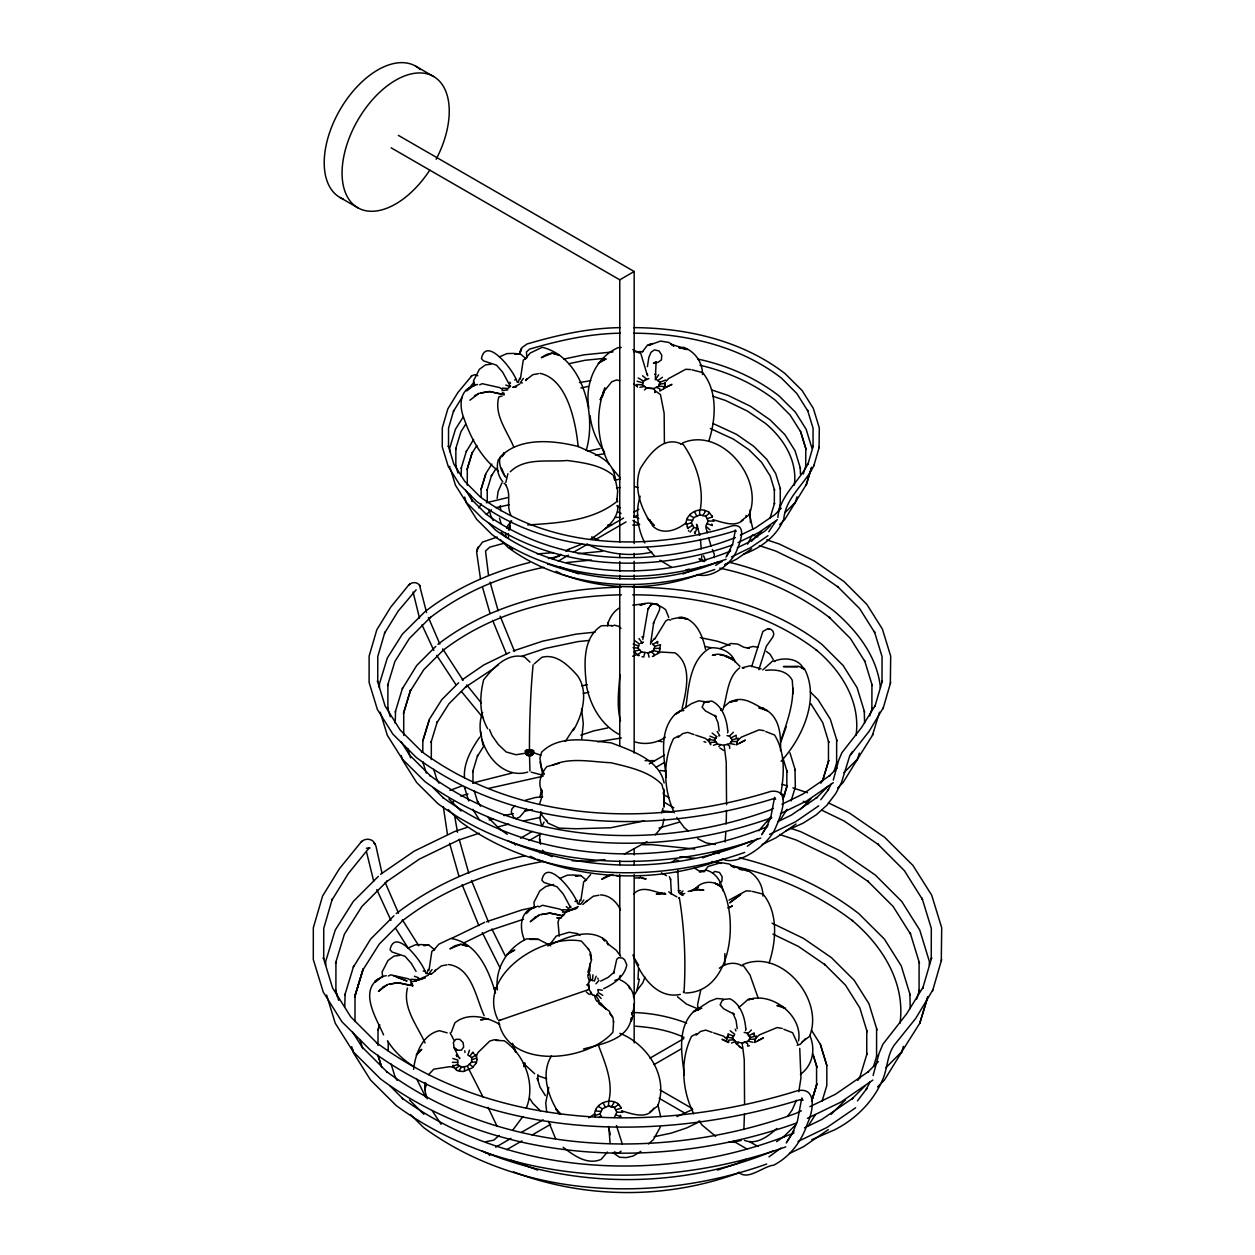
<?xml version="1.0" encoding="UTF-8"?>
<svg xmlns="http://www.w3.org/2000/svg" width="1255" height="1255" viewBox="0 0 1255 1255"><rect width="100%" height="100%" fill="white"/><g stroke="black" fill="none" stroke-linecap="round" stroke-linejoin="round"><path stroke-width="1.5" d="M338.693 1000.423L335.901 991.356L335.932 961.91L335.54 963.244L344.388 934.206L361.879 906.502L387.387 880.932L386.509 881.732L419.484 859.048L458.75 840.019L479.112 833.242M344.748 1006.745L345.156 993.991M354.992 1021.539L355.024 995.842L363.244 968.735L354.6 997.176L362.852 970.021L379.23 944.121L403.075 920.229L402.165 921.013C443.031 889.293 492.493 870.39 543.18 861.463M378.006 1045.462L378.022 1029.947L379.528 1025.021M388.234 1050.921L388.25 1041.634M395.2 723.1L395.545 711.052M403.702 735.43L403.734 712.589L410.558 690.077L403.388 713.687M422.81 752.31L422.825 740.905L429.414 719.225L441.823 699.6L458.593 682.798M431.312 759.573L431.328 741.344L430.998 742.442L437.352 721.578L437.022 722.645L448.961 703.773L466.327 686.36L465.574 687.034L491.411 669.95M461.134 476.053L461.385 467.629M464.46 777.802C463.44 762.883 471.488 749.015 479.692 737.171M467.284 485.261L467.299 468.743L472.241 452.475L467.048 469.543M472.962 783.136L472.978 770.805L472.633 771.919L477.731 755.196L477.402 756.263L483.693 746.317M481.104 496.776L481.104 489.199L485.638 474.312M487.238 502.204L487.254 489.528L487.018 490.313L491.599 475.237L491.364 476.006L496.164 468.429M663.895 806.228L663.989 790.619M750.38 522.598L750.145 509.718M780.234 505.122L780.265 488.415M783.638 797.066L786.822 786.665L786.838 770.805L787.167 771.903L782.571 756.938M794.29 485.261C797.725 460.852 783.528 438.45 765.44 423.374L747.509 411.122L725.453 400.455L712.997 396.298M794.995 769.268L795.325 787.089L791.089 800.972M800.455 474.139L800.219 467.629M800.408 430.983L805.757 448.38L805.726 466.044L805.977 465.26L803.326 473.966M812.911 1054.012L816.581 1065.981L816.566 1085.089L811.765 1100.855L816.958 1083.74L812.393 1098.768M819.06 447.753L819.311 427.892L813.318 408.377L802.071 390.493L785.018 373.566C742.223 340.607 686.924 327.916 633.697 327.618M811.452 1030.182L820.362 1044.348L826.825 1065.464L826.81 1085.591L822.025 1101.325M828.457 761.393L828.786 760.295L822.449 781.159L828.457 761.393L828.488 741.344L828.818 742.442L822.747 722.645L810.871 703.773M836.63 762.93L836.661 739.807M856.051 735.43C860.805 701.67 841.179 670.688 816.142 649.839L816.895 650.482C764.813 610.369 697.498 595.011 632.74 594.776M864.585 723.1L864.271 711.052M876.57 1056.49L876.602 1028.629M890.344 683.551L890.689 656.083L882.391 629.084L866.828 604.361L844.035 581.583L814.087 560.844L779.292 544.011L766.774 539.838M899.976 1023.374C905.718 982.681 882.061 945.36 851.894 920.244L852.804 921.013C817.036 893.387 774.664 874.955 730.614 865.417M910.267 1008.659L909.875 993.991M919.099 961.91L919.068 991.356L919.46 990.038L916.699 999.106M941.281 960.844L941.705 927.774L931.712 895.223L912.95 865.448L884.54 837.226L849.415 813.02L828.457 802.886M325.704 965.205L325.704 961.393L335.226 930.065L353.283 901.466L378.32 876.398M379.402 687.881L379.402 683.991L387.309 657.997L402.29 634.246L424.927 611.703C455.738 587.795 492.023 571.825 529.736 562.475M449.714 451.722L449.714 448.066L455.44 429.273L463.315 416.786M880.43 687.881C877.527 657.526 858.028 631.845 835.61 612.362L834.857 611.718C804.063 587.764 767.762 571.856 730.065 562.46M929.343 965.205L929.359 961.393L919.758 930.065L901.733 901.451L875.347 875.08L840.677 851.063L800.408 831.563L791.309 828.52M529.485 754.898L532.01 752.875L529.485 750.741L526.943 752.765L529.485 754.898L529.955 771.009M537.846 1074.625L537.83 1080.053L537.234 1078.076L539.995 1087.05L545.376 1095.615M664.115 807.106L663.926 794.29M726.488 810.416L726.19 824.049M726.551 804.643L726.237 762.02L724.527 748.153M744.56 1104.274L744.262 1059.738L742.568 1045.854M411.734 983.261L412.534 986.022L410.918 984.108L412.628 984.297M663.017 808.251L661.746 812.801M699.804 514.911L699.568 510.048C692.399 510.785 685.654 516.746 686.03 524.308L691.38 522.864L693.827 517.562M424.974 1082.5L424.786 1090.313L427.233 1098.8M744.435 1113.938L743.886 1129.484M631.391 1017.727C628.567 1039.611 601.067 1044.223 583.497 1048.976M590.132 963.275L589.866 970.994L587.858 975.386L589.834 974.006L590.556 979.81L588.313 983.245L589.066 989.411L592.376 994.682M508.338 533.469L508.557 538.207M498.768 1022.276C508.855 1069.982 587.167 1062.059 612.911 1032.19L613.601 1021.099M635.14 652.929L635.234 650.921L639.846 650.027M650.514 644.192L653.761 622.449L653.337 623.421L659.424 610.197L659.848 607.295L657.51 604.063L653.479 603.655L650.937 604.926L648.035 609.036L642.827 639.423M653.902 655.894L653.996 653.886L650.827 651.769M659.644 650.294L659.738 648.286L654.2 648.474M457.62 1064.632L452.506 1066.17L457.385 1070.703L463.017 1071.582L471.943 1068.099L475.896 1063.503L475.661 1062.028L471.504 1062.154L467.331 1066.185L461.526 1067.158L457.62 1064.632L457.84 1060.02L452.867 1058.498M464.711 1050.796L464.977 1052.474M471.551 1062.201L471.723 1057.541L475.112 1055.628C476.79 1052.396 477.669 1062.075 475.896 1063.503M725.861 831.767L725.061 841.98M614.715 478.092L614.762 477.088M590.446 956.122L590.619 952.827L588.03 948.607M527.727 772.107C497.435 781.238 471.723 739.289 482.657 712.432M525.798 751.274L527.32 752.043M525.798 753.769L527.32 753.502M527.963 749.549L528.575 751.039M527.963 755.588L528.575 754.569M531.022 749.611L530.379 751.07M531.022 755.651L530.379 754.6M533.187 751.431L531.634 752.137M533.187 753.926L531.634 753.596M509.561 529.798L509.969 525.939L509.687 529.155M602.62 396.486L602.871 392.831L611.75 381.771L616.644 379.951L619.75 380.72M617.899 505.373C618.59 521.5 601.945 531.226 590.43 539.446M701.78 555.62L701.545 558.852L700.729 560.012L699.396 559.605M631.532 1017.915L631.281 1021.178L632.771 1015.985L631.547 1012.55M464.397 1066.64L464.57 1071.299M663.973 818.95L662.405 826.323L655.377 834.81M619.923 674.657C618.793 689.983 616.503 705.749 620.456 720.841M685.826 707.569C688.666 686.689 689.952 659.299 710.424 647.8C720.872 647.219 731.634 651.831 735.352 662.264M714.111 557.612L714.393 554.585L712.385 549.47M529.469 749.768C529.343 722.143 530.708 688.54 533.124 664.789M505.796 482.485L507.914 473.731M497.168 498.392L498.047 491.584L501.937 482.893M607.969 622.417L607.577 625.837C608.612 618.778 613.256 611.734 619.343 607.938M716.652 736.669L714.409 740.434L717.452 744.027L723.978 745.313L730.175 743.462L732.418 739.697L738.411 738.254L736.246 744.795M713.766 1032.896L723.508 1036.144L727.147 1039.344L726.457 1037.054L732.465 1038.058L735.477 1041.744L742.019 1043.031L748.215 1041.289L750.443 1037.414L756.451 1035.971L754.286 1042.513M647.407 366.664L648.819 357.487L651 352.326L654.435 349.878L659.079 350.914L661.777 355.259L661.385 359.934L657.934 362.366L653.431 363.275L656.051 361.769M656.083 362.193L655.33 379.841M649.055 657.212L648.098 652.914L641.65 651.973L638.011 648.16L633.085 647.627M596.156 976.233L594.337 981.159M540.34 833.367L539.462 839.03L540.67 844.317M413.585 1069.338C415.358 1053.855 422.339 1034.544 439.36 1030.684L447.141 1032.834M526.943 752.765C518.864 748.639 540.168 749.094 532.01 752.875M530.865 752.624L533.61 752.686C533.155 757.032 525.72 756.843 525.453 752.514M780.767 793.929C784.25 774.319 785.52 752.545 774.555 735.022L765.785 731.587M798.808 1091.646L800.941 1078.076L799.749 1048.396M508.495 530.081L510.863 520.888M581.708 738.881L583.308 723.727L581.536 708.777M539.462 804.408L542.019 796.266L542.05 790.572L542.254 791.952C537.14 783.638 540.999 773.441 546.835 766.617L559.354 763.244M637.995 979.339L638.591 968.327M509.31 529.422L509.969 525.939M540.858 813.366L539.917 818.26L541.297 824.551M663.205 793.897L664.099 789.301M425.869 1084.791L424.786 1090.313L426.198 1083.347M540.042 796.627L541.501 789.348M727.524 732.857L728.025 731.038M745.564 1030.559L746.066 1028.755M631.767 1014.652C637.352 1001.851 634.214 985.693 620.19 979.951M509.373 529.532L510.079 526.174M639.328 979.088L636.771 991.089L633.414 996.486M525.908 380.61L526.739 378.963M434.512 971.778L435.344 970.131M640.16 496.211C635.234 511.695 637.509 528.606 644.819 542.96M548.764 1087.379L545.752 1102.91L546.647 1111.679M656.271 387.324L659.848 388.799L659.848 391.105L663.613 388.736L664.209 386.618L659 386.116L653.541 388.626L646.702 388.109L642.497 384.861L643.391 380.908L645.352 380.045M722.849 710.063C727.382 696.007 727.037 677.622 739.556 667.88M751.651 666.687L762.867 631.485L767.982 628.614L770.915 629.304L773.033 631.296L773.802 634.042L772.986 636.818L766.35 646.278L758.851 669.731M700.714 990.211L697.576 1004.612L698.219 1010.212M453.196 802.557L453.573 801.176M477.496 548.874L482.516 542.066L497.215 537.077M476.806 551.353L477.982 547.133L476.696 552.561L480.445 578.586M720.605 709.655L720.888 708.651L721.201 710.503M738.646 1007.373L738.928 1006.369L739.242 1008.22M743.54 554.255C760.624 548.121 776.547 536.497 783.732 519.382C785.599 497.466 804.596 484.571 813.773 465.966L813.993 465.197M785.865 830.888L803.043 823.202L816.346 814.762L826.998 805.114L835.799 793.442L841.462 782.634L849.651 756.09L869.119 731.336L883.332 707.679M811.844 1139.681L834.732 1129.767C855.549 1119.115 873.088 1101.843 882.391 1080.241C887.677 1068.852 886.83 1055.204 894.438 1044.866L915.711 1018.433L932.841 989.928M813.773 465.966L819.295 446.953M883.018 708.746L890.658 682.438M932.465 991.215L941.674 959.51M526.645 754.867L527.68 754.239M587.889 972.311L591.482 960.012L590.258 953.376M637.995 648.223L639.297 643.878L634.591 640.568M652.49 643.941L654.843 646.341L653.557 650.686L648.098 652.992L653.557 650.608L658.373 651.8L657.73 653.541L652.427 656.522M786.822 786.665L787.152 785.552L782.916 799.466M466.28 451.549L473.621 439.517M402.322 688.807L416.691 665.495L435.814 646.356M353.314 967.181L370.633 939.101L393.945 915.758M779.528 524.7L784.908 519.303L806.4 484.383M837.634 787.999L843.093 782.54L857.463 759.228M877.512 1086.971L884.367 1080.116L901.686 1052.035M461.15 468.429L466.515 450.78M395.215 712.15L402.635 687.74M481.104 489.199L485.873 473.543L491.85 464.083M344.748 995.325L353.706 965.911M422.825 740.905L429.1 720.307M378.022 1029.947L379.638 1024.629M524.778 1063.189L523.743 1066.562L524.81 1063.063M778.367 511.303L780.485 504.337M795.074 503.224L797.019 496.823M811.64 467.174L806.149 485.167L811.358 468.068M834.214 770.852L836.96 761.832M869.746 715.946L872.225 707.773L871.896 708.871L871.927 684.414L872.256 685.528L864.538 660.35M857.149 760.279L859.33 753.11M843.815 772.735L857.494 759.055L872.476 735.32L879.52 712.197M873.574 1066.358L876.978 1055.173M901.294 1053.306L903.396 1046.403M927.68 997.176L919.774 1023.217L901.717 1051.831L885.905 1067.66M927.759 996.972L919.774 1023.217L920.166 1021.915M872.476 735.32L872.805 734.238M770.225 517.531L769.99 518.299L774.57 503.224L774.335 504.024L774.351 489.528L774.586 490.313L770.209 476.006L761.612 462.358L749.031 449.776L733.328 439.077L710.314 428.488M586.179 450.451C596.988 414.856 582.979 357.377 542.254 347.274L530.222 353.031L524.935 359.181M644.882 652.412L643.752 656.993L642.011 656.726M644.913 977.269L642.811 982.853L637.226 990.07M777.833 517.546C779.841 495.505 798.619 482.218 808.126 463.597L807.891 464.366L813.287 445.87L813.052 446.67L813.067 428.253L807.53 410.118L807.765 410.903L796.878 393.568L781.426 378.069C739.619 345.862 685.607 333.454 633.618 333.187M833.289 780.092L838.716 760.232L841.917 752.671L861.526 727.586L875.206 705.467L874.892 706.534L882.343 680.963L882.014 682.061L882.045 656.585L874.374 631.5L874.719 632.583L859.644 608.597L837.524 586.509L838.277 587.152L809.804 567.527L775.81 551.086L759.353 545.596M873.103 1075.504L879.096 1053.243L882.955 1044.144L906.581 1013.915L923.053 987.261L922.676 988.548L931.649 957.738L931.257 959.071L931.304 928.371L922.048 898.141L922.456 899.443L904.29 870.546L877.653 843.94L878.563 844.709L844.254 821.068L822.072 810.338M526.269 1108.165C536.026 1084.571 524.81 1054.843 504.259 1040.772L495.803 1040.379M677.135 872.492L677.794 870.515L678.735 892.823M407.451 988.062C402.369 1007.702 417.444 1025.868 425.068 1042.999M559.275 918.44L558.02 922.08L559.275 936.167M506.847 528.386L507.899 525.39L511.742 520.998M781.253 739.368C786.838 722.88 793.364 705.137 792.736 687.787M780.814 742.066L786.242 726.614M451.314 1032.269L454.828 1022.935C467.488 1012.11 486.611 1016.801 499.678 1024.315M604.863 387.701C595.498 411.609 596.564 441.509 609.161 464.099M767.166 825.806L770.978 816.33L774.555 797.333L775.606 799.184L772.719 798.917C656.145 835.046 517.609 832.504 416.487 757.628L392.925 734.175L377.379 709.452L369.111 682.438L369.127 656.083L376.814 629.775L390.729 607.138L408.565 585.207C411.514 581.504 418.401 581.661 420.143 586.446L419.578 585.426L426.575 612.534M616.911 500.949L617.664 490.815L614.73 476.367M751.823 535.697L747.572 544.168M660.428 1126.865L653.447 1139.493L648.568 1143.98M682.061 708.542C686.25 691.003 692.729 665.087 675.096 652.882L660.758 652.02L657.73 653.541L659.299 651.455L660.491 644.678L654.843 646.341M696.823 528.23L694.988 533.5L694.486 531.963M654.639 639.219L665.683 621.068L668.319 619.39L670.594 620.174M796.454 1100.259L792.046 1110.236L787.622 1116.213M601.522 396.737L600.172 399.749L604.251 392.078M708.746 441.227C715.821 419.625 718.001 391.309 702.643 372.578L692.038 369.849M769.158 962.805C776.249 941.203 778.429 912.887 763.071 894.14L752.467 891.427M619.343 977.504L620.284 975.417M708.228 520.903L705.765 526.206L710.001 529.877M601.616 1117.107L599.968 1113.985L602.431 1108.745L608.408 1106.016L614.37 1107.396L616.832 1112.15L622.731 1112.322L621.554 1110.863C631.422 1113.562 647.486 1120.056 653.792 1108.118M614.37 1117.374L616.832 1112.087M526.645 750.208L527.68 751.321M541.94 826.292L544.09 822.041M469.495 1050.153L467.801 1055.016L471.77 1057.589M702.784 515.601L705.153 511.946L704.651 510.424M611.389 1106.784L613.758 1103.129L613.256 1101.592M478.861 507.867L481.261 504.196M776.249 520.543L768.766 531.759M831.485 783.559L827.861 790.509L828.551 789.52L820.77 799.764M870.091 1081.873L866.013 1089.716L866.844 1088.524L857.463 1100.87M590.776 992.03L590.101 994.54M518.158 382.508L519.664 378.226M426.763 973.676L428.269 969.409M573.959 728.214L565.299 741.47M573.3 730.473C582.665 714.817 589.05 691.019 577.143 675.237C568.28 665.417 556.357 653.337 541.799 657.338L534.301 663.801M428.551 1074.704L433.775 1069.166L449.855 1066.656L453.808 1067.456L453.118 1065.181M461.526 1067.158L459.032 1070.374L460.036 1071.472M502.769 455.643L504.463 452.741L498.235 459.957C496.149 467.362 497.843 475.818 502.753 481.732M522.943 1116.464L512.636 1130.253M709.985 738.442L709.122 741.627L710.659 744.717L710.659 742.395L715.946 742.129M695.741 735.179L705.467 738.426L709.122 741.627L708.432 739.336L714.424 740.34L716.668 736.575L712.165 733.061M718.801 746.552L720.715 744.56M730.19 743.572L732.434 739.791L729.39 736.12L727.037 735.665M728.622 1035.14L728.025 1036.159L728.025 1033.853L733.579 1036.175M736.842 1044.27L738.756 1042.277M502.11 456.663L504.463 452.741M726.567 556.216L732.779 543.729L735.367 530.002L736.12 531.351L734.034 531.147C649.776 557.267 549.627 555.416 476.524 501.294L459.487 484.352L448.255 466.468L442.278 446.953L442.293 427.892L447.847 408.879L457.902 392.517L471.927 375.653L474.908 374.727L477.81 375.716M787.105 1141.626L793.678 1130.912L792.878 1132.245L797.49 1120.841L801.804 1097.937L801.898 1099.882L801.71 1099.004L803.043 1100.18L799.561 1099.851C659.126 1143.383 492.211 1140.309 370.382 1050.106L342.003 1021.852L323.257 992.062L313.295 959.51L313.326 927.774L322.582 896.07L339.352 868.789L360.844 842.372C364.389 837.901 372.688 838.105 374.79 843.862L374.115 842.638L375.92 845.995L382.053 873.449M726.049 557.047L730.504 549.784M761.659 834.763L767.825 824.692L762.365 833.602M786.258 1143.038L793.678 1130.912M462.311 396.957L453.432 411.342L453.698 410.558L448.537 428.253L448.521 446.67L448.286 445.87L453.839 464.021L464.742 481.355L480.179 496.839C551.871 549.925 650.074 551.4 732.638 525.72C748.451 523.539 739.195 544.968 736.01 552.2C729.955 564.97 711.224 579.198 697.529 574.539M598.933 980.5L595.952 983.81M596.078 996.078L597.505 993.787M780.092 820.284L787.026 809.318M808.471 1125.61L815.421 1114.597M465.699 424.206L460.93 431.751L455.612 449.18L455.863 448.38L455.832 466.044L455.596 465.26L457.981 473.01M472.006 453.243L476.916 445.478M410.244 691.16L423.829 669.652L443.611 649.823L442.874 650.482C493.435 611.499 558.475 596.031 621.366 594.792M820.786 783.23L822.778 780.077M850.357 754.883L852.443 751.588M857.824 1080.414L859.879 1077.167L859.487 1078.453L867.127 1053.322L866.734 1054.639L866.766 1030.481L867.158 1031.798L859.848 1007.953L845.541 985.222L824.551 964.248L825.461 965.048L798.4 946.411L772.907 934.081M551.525 1055.816C540.058 1074.045 548.67 1097.937 559.605 1114.33M805.6 1038.497L800.157 1044.38L797.16 1045.211M580.092 899.804L578.586 904.071L580.124 904.227M671.754 862.31L675.268 859.785L678.594 860.585M648.035 609.036L649.149 607.451M649.98 606.291L650.937 604.926M663.613 388.736L665.04 386.744L665.04 382.461M560.436 918.158L566.429 911.616L577.033 908.134L566.931 911.397M621.068 1151.164L618.072 1153.282L614.37 1151.902M770.696 817.005L758.804 830.763M642.387 351.777L647.643 344.921L652.616 343.541M550.992 942.944L556.232 936.105L569.127 932.245L577.394 933.595L579.983 935.414M703.867 871.974L708.055 866.499L720.95 862.64L729.218 863.989L734.379 867.629L731.194 865.636L747.682 871.127M468.978 388.36L473.527 382.744M621.1 1108.04C615.562 1095.207 593.552 1102 594.635 1115.475L599.984 1114.032M616.566 501.765C591.984 521.264 557.973 522.974 527.696 524.966M607.436 1152.043L601.161 1159.369C587.277 1165.44 573.723 1155.384 563.181 1147.274M433.54 950.364L438.826 944.215L450.859 938.458C477.182 942.678 488.713 970.178 495.49 992.956M585.363 880.759L590.65 874.61M526.441 809.224L519.696 817.036L516.197 818.558L513.734 817.538L511.287 811.922L511.946 808.816L514.785 805.788M499.192 1135.383L493.795 1140.136L485.685 1141.768M666.217 381.175L668.57 378.586L685.748 369.268L690.642 369.566M526.253 913.562L530.175 909.31L538.05 906.094M651.188 642.607L654.42 638.434M781.081 761.299C802.29 738.097 820.362 698.58 804.298 668.491L798.243 666.28L783.355 666.578L797.505 666.985M466.766 390.933L473.998 385.207L477.622 384.516M375.371 982.1L382.602 976.39L386.226 975.7M527.194 912.495L530.175 909.31C519.272 914.77 520.119 930.128 524.465 939.854M740.277 1006.322L748.184 999.325L753.518 998.541M469.762 1056.286L472.962 1052.067L473.715 1053.62L472.649 1052.945M757.565 838.607L747.352 846.231M780.908 1148.09L769.001 1156.859M698.313 528.528L693.827 527.492L690.14 532.104M567.856 909.248L570.696 906.392L570.68 907.757L563.15 893.827L556.922 886.736L543.87 882.406L541.878 880.163C546.725 856.302 575.543 893.78 577.598 903.804M781.238 508.259L774.868 514.644L755.604 527.775L740.466 535.116M751.541 541.25L761.597 531.179M770.664 525.421L765.456 530.63L747.478 542.85L737.312 547.792M837.132 768.138L829.194 776.092L829.916 775.433L802.541 794.242L781.959 804.235M800.141 809.679L810.84 798.964M828.049 786.305L816.174 798.196L816.927 797.521L791.309 815.123L777.771 821.68M878.359 1061.589L867.613 1072.35L868.491 1071.566L835.516 1094.235L809.914 1106.643M831.108 1114.33L845.509 1099.898M865.181 1085.716L851.925 1098.988L852.835 1098.172L821.978 1119.366L804.502 1127.853M658.702 374.774L655.706 379.01L659.926 382.257L665.715 380.045M784.783 512.887L795.325 502.329M767.464 821.633L771.59 817.507M795.733 1124.731L783.308 1137.171L784.202 1136.371L776.547 1141.626M678.626 898.219L679.3 897.545C684.54 928.778 685.999 961.157 683.991 992.721L683.269 992.015M520.292 382.728L523.413 378.414M428.896 973.896L432.018 969.597M580.72 904.29L583.842 899.992M694.705 889.779C700.604 880.665 714.283 879.959 721.813 887.301C738.897 919.068 731.9 992.313 685.497 992.987M469.762 387.748C459.926 392.313 459.926 405.741 462.671 414.668C469.747 436.034 480.194 457.04 498.423 471.049M378.367 978.916C359.118 992.234 376.908 1019.264 383.559 1034.889M694.674 890.407L698.392 886.861L690.501 890.972L697.702 889.324L703.835 890.124L693.795 889.607L697.702 889.324L688.101 891.427M737.72 740.607L741.376 737.14L759.118 729.83L764.185 730.724M755.761 1038.309L759.416 1034.857L777.159 1027.547L782.21 1028.441M510.283 471.77C524.841 457.275 548.529 462.248 567.26 460.491C582.712 462.64 599.968 464.727 612.424 474.704M475.143 395.309L474.39 396.015L479.018 393.333L469.872 400.204M382.995 987.183L387.622 984.516L378.477 991.372L383.732 986.477M534.818 917.578L539.446 914.895L530.3 921.766L535.556 916.872M459.346 1058.592L459.942 1058.043L456.208 1055.063L456.961 1056.616M529.971 662.075L524.512 656.977C507.397 652.145 493.293 667.77 483.661 679.771C479.583 695.992 479.081 713.781 487.677 728.7M800.392 1074.374C812.926 1065.37 815.766 1049.055 809.789 1035.391M486.344 514.472L491.442 509.797M762.805 669.95L772.798 660.852L774.868 661.526M471.927 375.653L470.798 376.657M410.134 583.826L408.565 585.207M362.726 840.709L360.844 842.372M641.666 651.894L638.544 653.933L638.811 655.581L637.007 654.577L632.63 656.255M644.474 389.976L646.702 388.015L653.526 388.532L655.079 390.666L654.906 392.595L655.847 391.309L660.459 394.556L664.146 413.256L664.413 443.329M690.093 514.377L690.14 515.585L693.842 517.625L699.804 514.832L705.765 516.291L708.761 513.703C712.009 512.118 701.827 508.902 699.568 510.048L700.306 509.405C704.228 486.971 695.866 462.546 683.175 444.348L680.524 443.956M510.707 386.085L507.836 388.532L502.392 388.109M525.594 380.234L532.92 374.633L538.426 373.692M417.962 978.304L418.558 977.786L414.385 976.233M434.199 971.417L441.525 965.817L447.031 964.86M586.022 901.812L593.348 896.211L598.855 895.254M459.565 1065.887L455.565 1068.46L456.318 1070.013M723.915 706.847L730.143 701.608L737.265 700.572L730.457 702.031C743.791 694.329 755.62 705.859 767.37 710.707C780.328 719.539 780.939 736.512 780.516 750.678M743.211 519.915C735.195 527.68 722.221 522.096 712.95 519.696L714.126 521.154L708.228 520.966L705.765 516.229M678.077 737.454L682.657 733.642L687.724 732.387L694.109 734.646M696.101 1035.171L700.698 1031.359L705.749 1030.104L712.15 1032.363M776.829 1128.48C768.374 1136.214 756.467 1145.313 744.45 1140.34M647 841.603L624.394 854.043M492.839 669.197L498.329 664.774M740.983 893.952L729.61 902.847L740.183 895.129M741.25 520.825L749.11 514.801C764.279 478.014 720.747 426.308 682.422 443.031M649.855 1111.993L657.714 1105.969C669.025 1076.853 647.392 1043.987 619.907 1033.367M801.678 1042.387L809.538 1036.363C824.692 999.592 781.175 947.87 742.85 964.593M729.39 736.12L733.359 732.293M531.273 751.384L532.34 750.333M633.602 893.937C643.015 884.367 654.467 892.838 665.119 893.748L656.287 894.14L662.828 893.089M525.468 358.585L523.257 360.154L520.386 379.12M434.073 949.768L431.861 951.337L428.99 970.303M585.897 880.163L583.685 881.732L580.814 900.698M712.573 873.072L714.864 871.441L719.507 872.476L722.205 876.821L721.813 881.496L719.507 883.128M437.932 644.317C489.827 604.298 556.593 588.438 621.147 587.152M462.169 679.802L483.803 664.946L509.656 652.396M777.41 519.696L758.695 532.559L738.003 542.599M767.982 535.681L750.568 547.651L731.445 556.922M751.635 548.796L736.403 559.259L724.778 564.891M380.547 874.296L414.338 851.063L454.577 831.547L467.331 827.312M396.219 913.593C433.838 884.634 478.437 865.37 524.841 855.863M833.32 782.665L806.824 800.878L780.453 813.664M818.762 805.82L795.592 821.743L769.535 834.387M796.078 824.002L775.982 837.791L762.193 844.49M872.852 1080.084L840.662 1102.219L807.42 1118.331M855.612 1107.789L827.123 1127.367L798.007 1141.485M828.331 1129.641L803.514 1146.694L789.52 1153.486M721.358 561.644L722.221 561.048L715.695 565.346M428.222 973.911L431.061 974.194L433.352 972.562M582.838 904.51L587.167 900.525M713.468 745.297L717.452 743.917L714.424 740.34M731.508 1043.015L735.493 1041.634L732.465 1038.058L734.708 1034.293L730.19 1030.763M751.4 1030.01L747.415 1033.838L750.443 1037.414M466.468 389.819L473.998 385.207M375.072 981.002L382.602 976.39M526.896 911.397L534.426 906.769M553.628 884.43L545.862 886.469L539.807 890.893L533.94 902.361L534.473 907.663M724.574 564.844L727.649 562.977M719.288 968.264C725.312 963.338 733.924 961.612 741.015 965.236M640.866 1151.368L633.179 1156.012L626.37 1157.596L619.625 1157.298L612.769 1152.592M391.136 147.823L619.766 279.818L634.167 271.504L634.167 516.229M552.404 559.165L560.875 554.271M565.958 551.337L569.346 549.376M604.941 528.826L623.578 518.064M633.744 512.197L638.826 509.263M558.287 561.063L568.452 555.181M573.535 552.247L587.105 544.419M595.576 539.54L626.072 521.923M634.544 517.029L637.932 515.068M665.323 737.25C656.663 743.195 644.788 745.141 634.81 741.815M520.543 838.199L532.402 831.343M649.29 763.856L664.538 755.055M529.077 840.599L540.936 833.744M656.13 767.244L664.601 762.35M495.709 1147.196L510.958 1138.395M521.123 1132.528L543.164 1119.805M649.917 1058.169L683.818 1038.591M506.659 1149.706L521.907 1140.905M532.073 1135.038L550.725 1124.26M654.09 1064.585L681.214 1048.929M562.742 914.503L564.452 914.691M577.441 900.494L575.041 901.561M728.998 900.149L746.176 890.83L751.07 891.144M449.933 790.399L461.856 785.959M736.905 744.654L745.423 740.121L739.65 743.023M754.945 1042.372L763.464 1037.838L757.675 1040.74M678.61 735.916L673.511 738.63C662.42 761.393 663.519 790.132 674.374 812.816M696.65 1033.634L691.536 1036.348C679.912 1060.224 681.81 1090.297 693.795 1113.765M663.926 388.611L671.958 384.375L665.872 387.073M729.171 907.647L732.387 905.937L727.822 907.961M657.808 380.594L662.467 377.3M547.808 945.956C565.534 937.862 589.787 926.033 606.965 941.454L608.126 944.89M682.971 890.987L679.928 893.842L683.034 895.411M692.619 525.202L687.803 528.324L687.285 526.802M598.776 1117.625L601.223 1116.37M519.743 384.03L513.232 387.309L516.605 386.571L512.715 387.293M552.388 765.252C570.256 756.953 591.78 761.958 610.934 762.726C628.63 767.087 648.772 771.041 661.903 784.469L663.111 789.16M428.347 975.213L414.605 981.222L425.21 977.739L415.107 981.018M578.288 906.549L566.429 911.616M600.674 981.096L608.079 977.425L614.275 972.045L613.632 973.409L616.707 959.432L618.558 957.612L622.7 958.145L624.661 959.871L626.763 964.844C624.849 976.327 613.664 984.202 603.702 988.642M653.008 644.474L657.714 641.446L657.62 643.454L656.632 642.434M720.072 648.49L730.802 643.501L737.752 644.066L743.917 647.313L749.345 648.16L747.29 647.925L753.094 646.451L757.8 647.266M479.724 384.861L482.14 383.685L499.521 387.56L502.502 389.364M388.328 976.045L390.744 974.868L408.126 978.743L411.107 980.532M538.944 907.02L542.568 905.263L559.95 909.138L562.93 910.926M735.414 537.564C655.675 568.782 556.953 565.723 486.203 514.158L471.409 499.317L465.699 490.234M730.536 551.071C655.722 581.489 562.318 578.633 495.615 530.143L488.336 522.802M701.733 566.852L682.767 573.943M717.484 562.146C663.942 584.297 601.741 584.171 547.635 563.84M451.486 938.442L484.712 922.315M463.409 943.133L488.87 930.771L523.539 919.24M773.394 808.393L769.958 810.055C660.271 850.168 526.394 846.074 429.885 775.433L430.638 776.076L409.412 754.883L401.129 741.736M767.621 826.621C664.146 868.523 535.085 864.57 442.905 797.521L443.643 798.18L433.053 787.622M725.861 849.368L702.533 857.871M751.651 840.913C675.127 873.166 584.673 873.182 508.15 840.913M493.717 988.736L497.043 987.136M700.353 1121.311L686.595 1127.978L671.048 1133.171L654.184 1136.716M801.365 1110.785L796.25 1113.263C664.523 1161.44 502.345 1156.796 386.524 1071.55L387.434 1072.335L361.864 1046.795L352.624 1032.128M794.007 1132.936C669.793 1183.653 512.903 1179.104 402.196 1098.172L403.106 1098.972L389.819 1085.701M745.737 1159.353L737.234 1163.495L717.374 1170.099M772.907 1151.07C681.34 1189.065 573.676 1189.097 482.093 1151.07M692.729 1109.451L676.931 1116.573M741.203 1140.45L733.344 1142.254M582.304 543.933L567.197 549.847M638.968 877.857L640.536 877.12M499.349 356.938L506.816 353.612L512.997 353.408L520.354 353.988L526.065 358.663M559.777 878.5L567.244 875.19L573.425 874.986L580.783 875.551L586.493 880.226M407.953 948.105L415.421 944.795L421.602 944.591L428.959 945.156L434.669 949.831M646.905 379.355L642.544 375.778M648.882 378.571L643.391 381.002L638.183 377.959M639.925 387.277L644.599 386.446M641.258 643.062L642.795 642.403M640.63 643.376L643.36 642.215M678.782 712.605L675.425 714.001C658.765 730.347 663.722 756.608 666.311 777.394M700.18 1008.926L693.466 1011.703C676.806 1028.065 681.763 1054.326 684.352 1075.111M652.506 343.807L648.961 345.251L660.522 341.078L668.789 342.411L673.951 346.051L670.766 344.074L687.254 349.565L678.814 347.666L683.614 347.353C694.894 351.416 702.706 362.475 702.486 374.508M588.862 1117.781L594.776 1113.875L595.231 1116.699M706.989 518.629L712.354 517.123L711.836 515.585M615.593 1109.812L620.958 1108.291L620.441 1106.769M611.891 626.167L614.401 625.194L618.464 626.167L620.958 628.441M514.613 379.998L516.072 379.449M502.063 390.634L507.789 389.881M562.491 912.197L568.217 911.444M423.217 971.166L424.676 970.617M587.089 990.117L498.815 1020.613L500.651 1019.97M416.142 589.819L398.18 611.091L384.548 633.195L384.909 632.112L377.771 656.585L377.739 682.061L377.426 680.963L385.112 706.063L400.188 730.049L422.308 752.122L421.555 751.463C520.731 824.896 656.569 826.951 770.774 791.403C792.642 788.391 779.857 818.025 775.433 828.033C769.268 844.113 738.003 866.954 722.205 858.938M730.896 737.909L736.183 735.195L736.183 737.516M748.937 1035.626L754.224 1032.912L754.224 1035.234L753.392 1034.261M619.766 978.727L614.872 980.437M681.481 894.627L684.697 893.513M587.826 989.85L589.16 989.379L588.407 983.214M732.732 544.874C651.91 573.974 553.565 570.57 482.626 518.613L466.264 502.329L455.44 485.167L450.482 468.978M726.143 559.228C650.482 586.43 558.428 583.214 492.038 534.599L476.649 519.303L466.531 503.224L464.664 497.074M699.129 574.398C655.596 590.87 605.992 590.901 562.46 574.398M714.738 569.503C648.066 593.442 566.962 590.587 508.448 547.745L500.055 539.415M513.217 650.953L542.584 641.18L576.406 634.057L595.09 632.159M521.97 656.208L545.125 648.506L577.975 641.587L589.458 640.427M580.845 735.179L593.756 730.881L607.749 727.931M489.183 820.033L492.823 818.825M497.608 827.076L508.73 824.049M678.939 822.26L659.032 828.049M771.621 817.68C659.659 858.169 523.272 853.604 424.927 781.583L402.29 759.055L387.324 735.305L380.249 712.197M486.501 921.719L522.3 909.812L535.273 907.083M760.781 838.089C656.365 875.378 529.485 870.735 437.948 803.686L416.676 782.54L402.667 760.279L401.208 755.494M722.66 859.346C663.503 881.371 596.282 881.402 537.14 859.346M744.748 852.396C652.82 885.089 541.203 880.869 460.648 821.884L448.255 809.585M796.784 1122.943C662.687 1171.056 498.125 1165.534 380.563 1078.971L353.267 1051.831L335.242 1023.217L326.629 995.105M785.74 1146.866C659.816 1191.983 506.691 1186.493 396.235 1105.592L370.602 1080.116L353.737 1053.306L352.592 1049.556M739.634 1172.531C667.55 1199.482 585.567 1199.168 513.609 1171.935M766.711 1164.013C655.753 1203.686 520.888 1198.76 423.594 1127.523L410.416 1114.456M495.835 507.648L509.248 504.761M416.393 981.049L410.667 981.802L411.718 984.046M551.761 353.345L541.329 357.675L546.207 354.632L552.388 352.922L559.432 355.149L553.298 353.706M610.307 875.457L601.757 879.253L606.636 876.21L612.817 874.5M460.365 944.529L449.933 948.858L454.812 945.815L460.993 944.105L468.037 946.317L461.887 944.89M486.328 502.753L508.087 497.482M718.895 735.948L719.758 735.697L717.185 731.43M749.376 1045.729L747.698 1046.199L747.698 1043.878L745.109 1042.058M525.139 800.329L535.493 797.474L542.646 796.862M472.915 782.947L511.867 773.096M504.604 543.117L489.811 547.133L485.528 551.023L488.477 575.01M460.569 795.999L468.005 793.991M488.43 788.438L542.082 776.437M502.157 395.984L498.847 396.878C493.717 414.652 507.193 431.234 513.719 446.906M742.144 667.738L750.161 665.793L761.142 668.899M685.795 570.005L689.168 569.095M644.129 820.927L610.573 827.782L575.888 828.755L559.055 828.112L547.823 823.013L546.615 820.221M774.994 660.789C784.877 657.196 799.388 658.436 803.78 669.48M471.613 1059.848L476.116 1058.153L476.869 1059.706M753.612 998.651L748.498 999.749C771.182 991.324 803.122 1015.358 798.557 1040.85M733.971 1039.846L728.7 1040.113L728.7 1042.434L727.869 1041.462M595.45 455.236L604.675 453.683M583.23 693.435L588.799 692.258M597.553 741.768L621.351 737.987M563.605 359.118L583.983 354.836L613.099 351.886M568.844 363.699L585.112 360.279L604.047 358.365M579.559 382.571L590.823 380.626M580.877 387.968L588.077 386.462M587.544 451.204L599.953 448.6M548.372 558.553L559.542 556.2M543.839 567.37C502.737 575.449 463.142 592.25 429.869 617.868L430.606 617.225L409.428 638.434L394.917 661.432L387.56 685.528L387.905 684.414L387.873 708.871L387.544 707.773L390.289 716.762M651.863 552.2C630.23 556.718 606.698 554.569 587.073 544.027M581.834 685.858L587.23 684.728M503.898 815.593L513.389 813.601M524.778 811.201L532.371 809.601M523.555 820.927L540.23 817.413M539.634 852.741L543.321 851.972M671.566 619.06L681.355 617.115C696.305 619.609 702.816 636.065 705.483 649.274M562.82 909.687L568.233 910.001M410.997 979.292L416.409 979.606M452.412 1062.373L457.73 1062.326M680.32 994.384C656.271 999.623 639.815 974.382 632.959 954.898M706.596 531.696L707.647 531.555M604.973 859.597L593.568 861.15L572.249 860.789M654.702 374.288L655.8 374.147M683.818 710.518L680.273 710.973L675.425 714.001L691.599 703.584L698.706 700.792L708.887 702.251M701.859 1008.236L698.313 1008.691L693.466 1011.703L709.64 1001.286L716.746 998.509L723.209 998.996M490.972 364.217L485.434 364.891L479.379 369.315L473.512 380.783L474.045 386.085M399.576 955.384L394.039 956.075L387.983 960.499L382.116 971.966L382.649 977.269M698.266 534.614L700.07 534.41M641.87 636.928L643.674 636.74M614.793 479.834L620.096 479.3M616.472 487.928L620.268 487.536M566.695 562.554L591.466 560.044M578.21 553.69L602.494 551.243M715.366 655L712.354 655.314C719.303 652.537 726.927 655.612 732.826 659.44M553.455 552.639L537.203 553.91M680.555 890.705L678.171 890.752M642.497 384.861L636.693 384.532L637.352 386.744L633.822 383.967M634.748 878.061L640.364 877.653L646.137 878.955L641.807 878.139M517.452 354.161L514.974 354.334L520.354 353.988M577.88 875.739L575.402 875.896L580.783 875.551M426.057 945.344L423.578 945.501L428.959 945.156M632.787 605.192L645.305 603.608L640.128 605.349C648.427 600.58 658.702 604.204 665.715 609.742L668.711 617.366M560.671 917.656L556.859 917.844L561.44 917.672M529.83 939.367L538.489 939.367L547.917 944.278M621.209 347.51L618.166 347.619C595.074 357.863 584.783 383.92 588.83 408.142M457.275 1050.231L454.106 1047.611L457.275 1050.231L461.291 1050.215L463.691 1047.015L463.064 1042.497L459.769 1039.313L455.769 1039.328L453.369 1042.528L454.106 1047.611L458.295 1056.475M620.174 327.633C588.454 328.041 557.298 335.101 526.99 344.011L522.049 347.541L520.056 353.047M620.425 333.187C589.489 333.595 559.102 340.497 529.532 349.141L526.441 351.949L526.802 357.895M633.587 351.682L642.858 351.667M614.762 517.374L620.441 517.374M633.681 517.374L637.462 517.374M607.718 525.076L611.577 525.076M632.787 525.076L638.575 525.076M632.818 587.152C699.286 587.356 768.374 603.169 821.837 644.317L843.125 665.495L857.118 687.74L864.601 712.15M645.086 760.64L654.859 760.64M642.638 844.709L652.114 844.693L694.752 849.055M632.881 1012.534C651.22 1012.926 669.448 1016.581 686.595 1023.06M611.671 625.523L601.49 625.727C581.598 638.356 584.375 666.374 586.665 686.736C590.556 705.906 601.286 724.825 618.935 734.332M659.455 384.14L665.275 383.355L665.275 385.677M529.485 752.608L515.931 754.726L506.204 751.98L498.235 744.435L492.07 735.618L489.466 729.5M765.691 670.311C775.637 669.37 786.932 670.28 792.266 680.288L793.129 693.733M743.007 668.209L743.933 668.256M731.508 1142.16L729.045 1142.066L734.944 1142.332M715.303 844.537L706.032 842.874L697.67 838.607M539.964 373.347C567.464 378.932 575.872 422.935 578.178 446.749M600.392 894.925C609.318 894.956 617.303 902.125 620.488 910.157M448.568 964.53C471.896 967.652 475.896 997.866 484.163 1015.672M708.604 702.188L703.129 701.796L706.926 702.267M637.116 381.222L642.952 382.885M520.888 382.775L522.409 382.932M505.781 385.05L509.954 386.603M660.052 770.507L665.903 771.103M662.844 810.918L672.555 811.922M679.802 856.788L694.909 858.342M566.209 906.612L567.605 907.647M428.3 973.833L431.014 974.115M635.532 1026.198C652.082 1027.421 668.805 1030.277 683.928 1037.336M366.35 848.192L369.974 847.925L368.484 848.458L369.174 847.847L348.325 873.543L331.9 900.18L332.324 898.878L323.743 928.371L323.696 959.071L323.319 957.738L332.591 987.983L350.757 1016.864L377.394 1043.47L376.484 1042.67C495.976 1131.147 659.628 1133.626 797.223 1090.799C817.601 1086.328 813.052 1111.977 807.608 1123.131C801.929 1140.764 790.321 1156.718 773.582 1165.22C763.62 1166.021 747.494 1181.222 738.724 1172.17M679.912 893.136L682.767 893.497M731.289 741.58L736.858 741.454L736.858 743.776M749.329 1039.297L754.898 1039.171L754.898 1041.493M498.863 1040.426L494.078 1039.783L489.764 1041.07L478.014 1052.521L476.241 1056.192L474.782 1054.31M538.489 939.367L526.771 938.803C507.616 947.823 494.595 968.421 497.435 989.897M740.952 965.534L743.603 965.911L749.988 974.962L758.208 998.196M541.893 774.978L531.273 772.186M633.21 644.082L638.654 646.027M720.041 654.985L723.413 655.549M540.764 755.243L533.61 752.686M692.619 520.245L687.803 519.868L687.285 518.346M601.223 1111.428L596.407 1111.052L595.89 1109.514M664.601 892.995L665.778 894.172M709.985 736.136L715.554 738.458M744.168 1032.41L747.431 1033.053M697.984 359.118C727.194 365.331 755.259 377.551 778.963 395.827L795.341 412.111L806.149 429.273L811.907 448.066M699.976 365.221C727.131 371.653 753.267 383.104 775.386 400.282L790.179 415.123L800.659 431.767L805.992 449.18L805.757 448.38M719.758 568.154C759.479 576.484 797.709 593.019 829.9 617.884L829.147 617.225L850.372 638.418L864.868 661.432M700.306 637.618L717.217 641.18L730.065 645.462M705.545 646.576L711.02 647.721M658.671 741.015L662.264 741.768M713.515 852.365L719.068 853.526M739.43 857.793C782.383 868.24 823.719 886.391 858.765 913.593L884.399 939.101L901.263 965.911L910.283 995.325M711.836 861.479L721.217 863.44M742.615 869.997L739.226 869.244L744.027 868.915C755.322 872.978 763.134 884.038 762.915 896.07M501.482 394.258L489.497 391.544L480.351 393.05L489.497 391.544L504.385 394.556M560.201 915.444L549.925 913.122L540.78 914.613L549.925 913.122L563.119 915.711M410.087 985.442L398.102 982.728L388.956 984.218L398.102 982.728L412.989 985.724M767.982 628.614L769.268 628.928M706.989 523.586L712.354 525.578L711.836 524.041M615.593 1114.754L620.958 1116.746L620.441 1115.224M597.929 989.536L602.322 990.273M634.732 486.595L638.073 487.552M698.486 1009.13L686.501 1004.126L677.418 996.705M546.678 1078.735L538.677 1075.99M783.826 1029.304L792.595 1032.724L797.756 1043.862M616.331 875.598L619.86 876.712M712.997 423.484L736.418 434.293L753.675 446.278L766.774 459.346L775.7 473.543L780.5 489.199M752.482 535.069L757.847 536.858M578.822 573.943L559.856 566.852M781.991 784.234L787.45 786.054M792.909 787.873L807.483 792.736M779.59 834.465L796.235 840.019L835.548 859.032L868.476 881.732L867.566 880.947L893.136 906.487L910.597 934.206M546.207 854.184L533.94 849.353M537.642 1170.099L510.973 1160.185M711.522 389.881L727.963 395.372L750.584 406.322L770.099 419.876L784.94 434.701L795.058 450.78L800.455 468.429M781.096 793.85L784.799 795.09M590.462 979.826L592.988 980.72M586.712 984.751L588.783 986.305M592.282 994.729L596.172 996.031L599.2 1001.035L596.8 1001.176L601.082 1003.373L606.071 1009.287M680.587 443.658C662.687 435.846 648.427 455.314 640.285 468.633C633.43 487.034 640.505 507.679 651 523.162M724.982 656.13L731.21 658.483L730.426 657.84M396.69 977.08L407.044 981.034L393.129 975.559M703.977 741.595L705.828 742.317M728.371 1041.791L722.017 1039.313L728.041 1042.481M730.175 743.462L734.677 744.529M504.024 393.129L502.314 392.925L503.93 394.854L503.114 393.646M552.027 856.647L546.662 854.294L542.537 850.2M731.21 658.483L725.108 655.675L733.14 660.083M632.834 349.596L639.313 353.094M803.31 801.27L808.424 803.749M591.654 536.905L599.043 540.481M556.091 571.323L560.875 573.629M772.045 923.178L803.545 938.426L831.406 957.628L854.122 980.202L869.009 1003.843L877.01 1029.947M530.285 856.287L535.367 858.749M668.774 891.787L671.503 894.36M752.718 1042.246L748.215 1041.179L742.019 1042.936L742.38 1045.164M661.416 872.852L666.499 875.676M671.613 893.921L676.853 896.87M671.3 567.025L659.942 560.248M415.687 66.17L433.54 76.492M398.353 135.367L634.167 271.504M339.901 197.427L357.769 207.75M616.77 505.843L620.158 507.804M633.728 515.632L638.826 518.582M617.664 511.664L621.052 513.624M632.928 520.48L639.705 524.386M699.066 558.663L704.149 561.597M663.738 794.65L668.805 797.584M663.644 801.945L673.794 807.796M659.973 1089.92L692.054 1108.447M749.486 1141.611L757.926 1146.49M659.173 1098.298L684.508 1112.934M733.5 1141.203L747.007 1149.015M469.386 1064.146L473.088 1067.032M638.811 655.581L634.152 651.925M700.949 559.416L704.165 561.409M719.852 747.964L723.727 750.459M739.179 1046.513L741.768 1048.16L735.634 1043.219M669.433 876.665L670.688 879.928M414.84 1067.299C404 1060.585 394.211 1051.612 387.481 1040.709M694.313 867.895L698.69 870.766L702.627 871.519L699.459 871.833L706.33 870.217C715.679 872.429 721.578 881.936 722.896 890.893M602.447 1108.808L598.745 1106.753L598.698 1105.561M507.255 834.324L499.835 829.21L500.588 829.884L488.195 817.507M598.713 1003.576L609.146 1011.044L612.299 1017.005M766.429 651.423L770.037 654.216L773.253 659.503M715.711 1136.324L702.11 1125.108L698.988 1120.841M620.017 477.606L612.471 468.852M534.677 1073.731L523.288 1063.189M450.121 1032.865L454.059 1040.348M509.985 547.462L512.668 549.674M654.577 556.091L646.952 547.462M504.039 483.253L506.393 485.214M688.352 831.03L684.069 827.39L676.79 817.46M606.996 943.085L616.362 950.38L620.707 956.31M531.273 754.318L532.34 754.992M586.305 991.905L588.83 994.195M602.777 995.356L598.306 992.611L598.039 990.399M560.044 1113.279L555.887 1109.263L560.671 1114.158M801.333 667.77L802.165 668.57M709.028 512.244L712.495 516.856M731.932 658.436L739.979 666.405M810.228 691.85L817.993 699.6L830.339 719.225L836.991 740.905M501.231 532.434L506.267 537.469M448.929 798.964L460.993 811.012M540.45 1110.879L532.638 1103.067L529.516 1098.125M409.459 1099.898L423.892 1114.315M647.282 518.08L654.451 525.421M638.952 638.481L642.027 642.733M727.069 744.341L729.657 746.16L729.657 748.482M604.784 940.685L602.573 938.269L604.784 940.921M546.788 821.366L542.097 815.405L540.874 811.703M617.633 1103.427L618.605 1104.526L614.37 1107.475L608.408 1106.079L608.91 1100.588C613.397 1081.355 604.737 1062.263 598.164 1044.568M609.648 1013.491L612.911 1017.209L613.475 1022.119M497.749 1019.342C476.571 975.166 542.223 933.72 581.363 941.077L588.752 949.376M481.418 703.082L466.766 684.932M483.175 717.923L461.495 691.583M747.431 1033.932L750.459 1037.509M735.21 1029.147L735.901 1030.92M441.07 1124.292L432.269 1110.753M640.63 352.906L647.172 374.821M549.235 944.074L550.553 945.831M425.837 1097.419L416.833 1079.237M614.605 475.52C611.86 458.514 591.67 452.898 578.288 446.498C553.345 440.223 519.005 436.803 499.961 457.338C498.439 464.491 501.514 471.566 505.718 477.245M597.239 994.321L601.129 998.447M463.126 680.367L442.67 648.851M455.785 684.43L436.756 655.392M418.762 945.768L402.369 919.79M408.157 948.09L395.874 928.778M604.549 452.035C596.909 441.274 591.434 428.802 590.07 415.593M509.797 382.195L510.518 383.355M491.38 517.531L493.293 520.558M634.716 958.961L638.654 965.221M480.555 806.181L477.418 801.192L477.747 802.259L474.327 791.121M472.774 809.318L479.677 820.299M437.038 780.077L439.03 783.23M395.152 1077.167L397.192 1080.414M587.889 976.594L589.474 981.52M416.033 971.37L411.326 963.432L405.098 956.341L392.046 952.012L390.054 949.768C394.901 925.908 423.735 963.385 425.774 973.409M433.869 650.451L421.994 624.896M390.964 920.354L376.814 889.638M696.823 516.276L694.486 511.554M605.428 1107.443L603.09 1102.737M697.67 526.567L696.509 524.355L699.882 535.289M691.364 522.802L693.842 527.539M687.96 528.073L686.171 522.692C677.025 530.316 662.546 535.603 652.616 525.939L649.839 519.648M467.284 1066.123L483.097 1097.152M505.373 956.09L491.866 928.967M500.259 968.327L482.265 932.512M705.765 560.718L703.553 555.792M688.446 530.332L688.87 531.179M504.714 475.802L501.498 468.178M543.133 776.186L540.042 762.005M512.542 1043.36L516.04 1052.145M488.022 1107.302L497.106 1126.347M555.557 1138.63L548.482 1121.342M517.17 382.226C515.13 372.217 486.297 334.74 481.449 358.585L483.442 360.828L496.494 365.158L502.722 372.264L510.252 386.195M439.862 644.035L428.394 617.491M398.541 913.248L385.16 882.453M647.313 373.912L647.721 375.747M628.394 985.693L629.837 988.83M544.356 774.304L541.564 768.013L539.917 758.287L541.595 752.216C559.432 734.159 588.517 740.528 611.201 742.866C630.951 750.474 659.33 759.495 664.115 782.963M514.55 651.439L500.149 616.174M506.565 654.341L492.65 620.409M488.524 922.174L471.488 880.492M478.908 925.672L462.091 884.634M510.785 514.879C505.953 505.263 511.695 494.69 505.859 485.246M512.354 1044.144L515.57 1052.098M711.036 546.066L708.589 537.689M622.323 1144.058L616.44 1125.562M597.788 978.21L598.149 979.214M419.499 618.103L413.068 591.999M373.723 881.261L366.554 852.082M617.68 501.843L616.801 498.91M472.021 500.745L472.272 501.514L470.06 494.297M910.204 932.904L919.491 963.244M789.975 752.843L795.341 770.366M820.362 1044.348L826.825 1065.464M813.303 1055.314L816.974 1067.315L816.581 1065.981M488.885 509.373L491.615 518.299M468.695 800.972L464.46 787.089L464.789 788.187M433.728 769.284L437.368 781.143M426.245 773.064L422.81 761.832L423.139 762.93M407.734 748.56L410.605 757.926M391.136 1064.083L395.529 1078.437M381.802 1067.581L377.99 1055.173L381.175 1065.526M359.965 1039.626L362.742 1048.662M337.689 997.176L335.509 990.038L335.901 991.356M351.698 1046.654L353.345 1052.004M498.157 610.84L490.077 582.132M489.968 613.177L482.61 587.575M468.79 873.245L459.189 839.25M458.906 876.084L449.572 843.25M481.089 504.337L481.324 505.122M449.698 466.374L449.933 467.174M499.49 518.174L501.012 523.366M705.89 527.665L707.349 532.716M613.413 475.488L614.526 479.802M749.361 513.813L752.906 529.328M657.965 1104.996L660.663 1116.762M636.865 384.61L637.352 386.744M608.487 1126.457L610.338 1134.724M594.274 995.356L596.078 1000.219M474.139 382.053L474.798 385.473M590.446 954.49L591.482 960.012M480.508 730.943L481.528 736.811M481.983 739.509L482.971 745.141M454.812 816.801L457.495 832.3M447.439 834.387L443.36 806.902M500.808 510.832L500.196 505.639M727.665 730.316C726.77 719.35 722.425 706.204 711.867 701.059L706.267 701.67L703.93 703.129L702.11 707.114L705.514 710.989L716.181 716.574L714.848 715.319L718.064 722.833L719.162 731.006M745.705 1028.033C744.811 1017.068 740.45 1003.906 729.908 998.776L724.292 999.388L721.97 1000.847L720.15 1004.831L723.555 1008.706L734.206 1014.291L732.889 1013.036L736.089 1020.55L737.203 1028.724M592.956 974.821L592.438 980.484M723.978 745.219L724.355 747.447M610.118 1143.478L608.91 1128.559M700.463 539.321L701.231 549M671.378 893.623L670.531 878.735M505.812 533.187L505.843 536.795M529.469 749.784L529.485 750.741M746.16 515.444L746.16 516.746M724.841 953.596L724.841 964.907M634.167 520.135L634.167 543.635M634.167 553.424L634.167 557.33M634.167 561.252L634.167 571.041M634.167 574.947L634.167 578.869M634.167 584.736L634.167 753.11M634.167 849.039L634.167 854.906M634.167 860.773L634.167 864.695M634.167 874.484L634.167 997.819M634.167 1003.686L634.167 1042.842M619.766 279.818L619.766 542.003M619.766 553.737L619.766 557.644M619.766 561.565L619.766 571.339M619.766 575.261L619.766 579.167M619.766 585.034L619.766 745.47M619.766 860.914L619.766 864.821M619.766 874.61L619.766 954.82M343.337 199.09A75.786 43.752 -60 0 1 340.748 108.495A75.786 43.752 -60 0 1 420.3 69.59M429.775 170.115A75.786 43.752 -60 0 1 343.384 185.928A75.786 43.752 -60 0 1 408.706 74.563A75.786 43.752 -60 0 1 436.144 159.275M547.541 563.824A2.934 1.694 60 0 1 548.121 564.515M512.071 843.078A4.047 2.337 60 0 1 515.538 845.086M485.544 1153.063A4.879 2.824 60 0 1 489.717 1155.478M540.183 839.517L539.587 842.748L540.183 839.564M659.895 382.163L659 386.116L659.926 382.257M520.982 349.141L520.135 352.184L520.982 349.141M419.327 1051.816L416.268 1054.984L421.758 1049.353L419.327 1051.816M603.624 359.73L598.274 363.322L606.181 358.914L603.624 359.73M512.228 950.898L506.879 954.506L514.785 950.082L512.228 950.898M484.148 1019.28L480.602 1019.813L488.368 1018.793L484.148 1019.28M762.93 708.024L758.851 707.82L767.37 710.707L762.93 708.024M780.971 1005.741L776.892 1005.537L785.41 1008.408L780.971 1005.741M683.787 618.166L678.751 617.57L687.787 619.123L683.787 618.166M719.695 885.355L715.099 883.3L721.813 887.301L719.695 885.355"/></g></svg>
